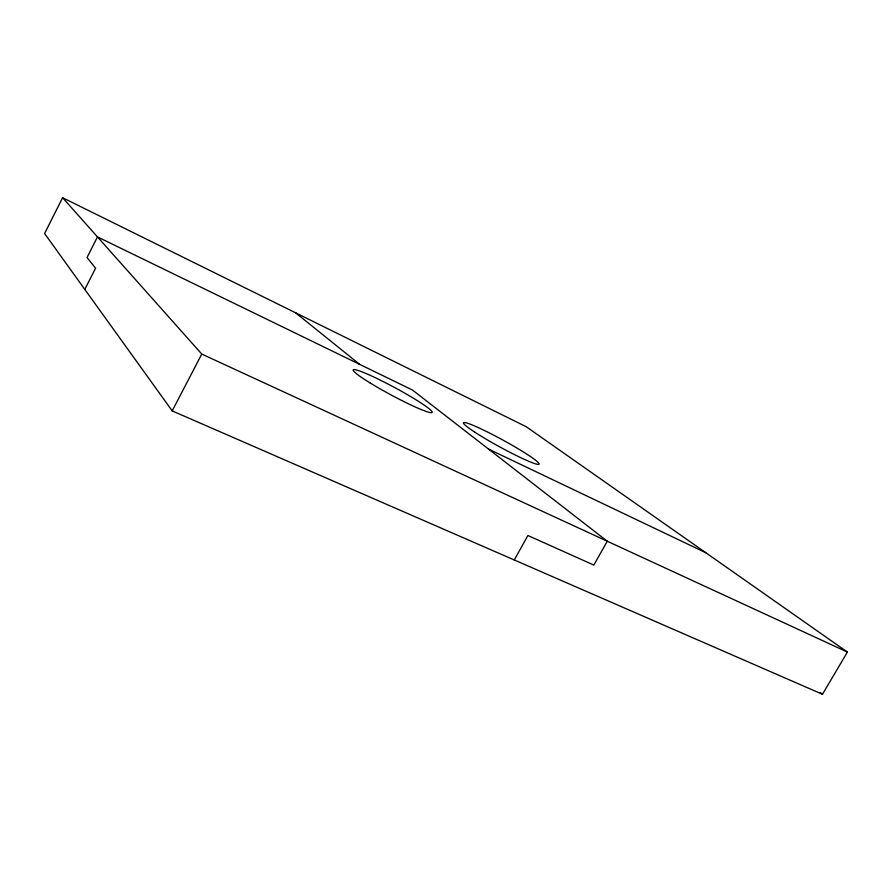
<?xml version="1.0" encoding="UTF-8"?>
<svg xmlns="http://www.w3.org/2000/svg" width="892" height="892" viewBox="0 0 892 892"><rect width="100%" height="100%" fill="white"/><g stroke="black" fill="none" stroke-linecap="round" stroke-linejoin="round"><path stroke-width="1.34" d="M62.585 197.712L44.6 233.548L172.201 410.9L822.469 694.288L847.4 652.074L526.202 426.71L62.585 197.712L201.77 354.068L847.4 652.074M84.807 289.432L95.578 268.213L87.037 257.52L97.473 236.904L412.472 390.038L607.262 541.232L593.816 565.071L527.908 535.501L514.283 559.975M172.201 410.9L201.77 354.068M488.571 449.1L705.806 552.728M820.261 692.605L822.469 694.288M295.642 312.824L359.576 364.315M474.533 431.973A43.006 3.746 28.7 0 0 537.686 464.353A43.006 3.746 28.7 0 0 491.47 434.014A43.006 3.746 28.7 0 0 474.533 431.973M370.08 382.924A44.845 4.103 28.3 0 0 432.051 412.517A44.845 4.103 28.3 0 0 375.844 377.963A44.845 4.103 28.3 0 0 370.08 382.924"/></g></svg>
